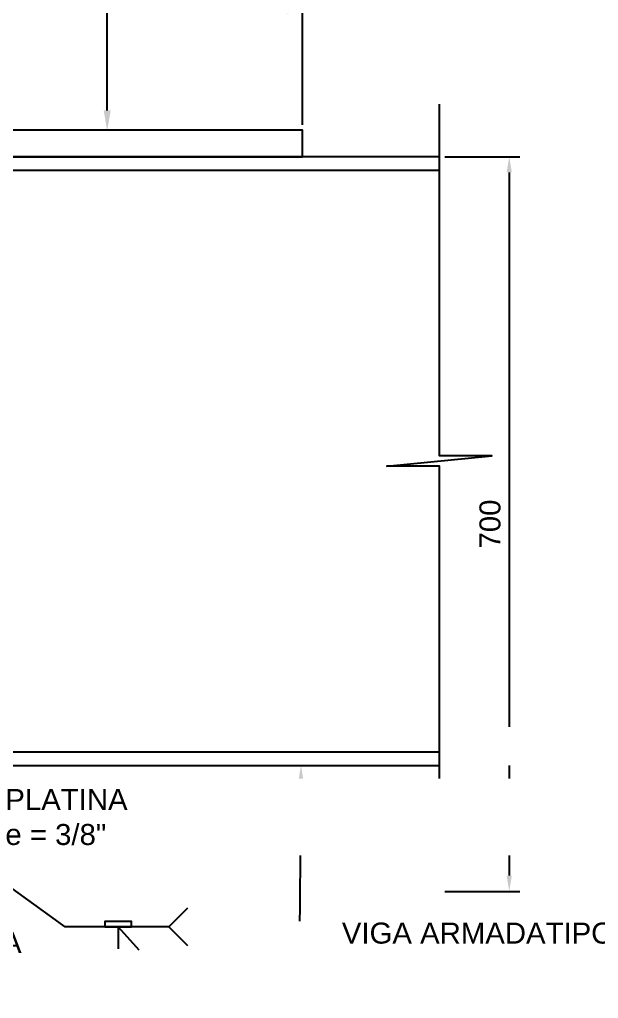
# Model space of a CAD drawing. Header units: millimetres. Extents: x -241278 to 318497, y -110515 to 29234.
# Drawn here: x -6752 to -6201, y -43123 to -42191 of the extents above; entities that cross this region are included whole.
import ezdxf
from ezdxf import colors
from ezdxf.entities.mleader import LeaderData, LeaderLine
from ezdxf.math import Vec2, Vec3

# ---------------------------------------------------------------- set-up
doc = ezdxf.new("R2010")
doc.units = ezdxf.units.MM
doc.header["$LTSCALE"] = 0.1
for name, color, linetype in [('SIM-ARM 580x1-4x200x1-2', 44, 'Continuous'), ('SIM-COTAS', 1, 'Continuous'), ('SIM-PLATINAS', 2, 'Continuous')]:
    doc.layers.add(name, color=color, linetype=linetype)
doc.styles.get("Standard").update_dxf_attribs({"font": 'arial.ttf'})
doc.dimstyles.new('EE 1_STANDAR', dxfattribs={"dimtxt": 2, "dimasz": 1.5, "dimexe": 1, "dimexo": 0.5, "dimgap": 0.8, "dimtad": 1, "dimdec": 0, "dimdsep": 46, "dimtxsty": 'Standard', "dimcen": 0.09, "dimclrd": 256, "dimclre": 256, "dimclrt": 2, "dimadec": 0, "dimazin": 0, "dimtfac": 1, "dimtdec": 0, "dimtix": 1, "dimtmove": 0, "dimatfit": 2, "dimfxl": 1, "dimtolj": 1, "dimlwd": -1, "dimlwe": -1, "dimarcsym": 1})

# ---------------------------------------------------------------- blocks, each defined once
blk = doc.blocks.new('*D497')
at = {"layer": 'SIM-COTAS', "transparency": 16777216}
for p, q in [((-7682.9, -42290.86), (-7682.9, -42172.3)), ((-6482.9, -42290.86), (-6482.9, -42172.3)), ((-6497.9, -42182.3), (-7667.9, -42182.3))]:
    blk.add_line(p, q, dxfattribs=at)
for points in [[(-7667.9, -42179.8), (-7667.9, -42184.8), (-7682.9, -42182.3)], [(-6497.9, -42179.8), (-6497.9, -42184.8), (-6482.9, -42182.3)]]:
    blk.add_solid(points, dxfattribs=at)
at = {"layer": 'SIM-COTAS', "color": 2, "transparency": 16777216, "insert": (-7082.9, -42164.08), "char_height": 20, "attachment_point": 5}
blk.add_mtext('\\A1;1200', dxfattribs=at)
blk = doc.blocks.new('*D515')
at = {"layer": 'SIM-COTAS', "transparency": 16777216}
for p, q in [((-6347.46, -42321.26), (-6276.03, -42321.26)), ((-6286.03, -42336.26), (-6286.03, -43006.26)), ((-6347.46, -43021.26), (-6276.03, -43021.26))]:
    blk.add_line(p, q, dxfattribs=at)
for points in [[(-6288.53, -42336.26), (-6283.53, -42336.26), (-6286.03, -42321.26)], [(-6288.53, -43006.26), (-6283.53, -43006.26), (-6286.03, -43021.26)]]:
    blk.add_solid(points, dxfattribs=at)
at = {"layer": 'SIM-COTAS', "color": 2, "transparency": 16777216, "insert": (-6304.24, -42671.26), "char_height": 20, "attachment_point": 5, "rotation": 90}
blk.add_mtext('\\A1;700', dxfattribs=at)

msp = doc.modelspace()

# ---------------------------------------------------------------- linework, layer by layer
at = {"layer": 'SIM-ARM 580x1-4x200x1-2'}
for points in [[(-6932.9, -42333.96), (-6352.46, -42333.96), (-6352.46, -42321.26), (-6932.9, -42321.26)], [(-6932.9, -42901.26), (-6352.46, -42901.26), (-6352.46, -42888.56), (-6932.9, -42888.56)]]:
    msp.add_lwpolyline(points, close=True, dxfattribs=at)
at = {"layer": 'SIM-COTAS'}
msp.add_lwpolyline([(-6352.46, -42951.26), (-6352.46, -42616.26), (-6402.46, -42616.26), (-6302.46, -42606.26), (-6352.46, -42606.26), (-6352.46, -42271.26)], dxfattribs=at)
at = {"layer": 'SIM-PLATINAS'}
msp.add_lwpolyline([(-6482.9, -42321.26), (-6482.9, -42295.86), (-7682.9, -42295.86), (-7682.9, -42321.26)], close=True, dxfattribs=at)

# ---------------------------------------------------------------- dimensions: what is measured, and where the dimension line sits
at = {"layer": 'SIM-COTAS'}
dim = msp.add_linear_dim(base=(-7682.9, -42182.3), p1=(-6482.9, -42295.86), p2=(-7682.9, -42295.86), dimstyle='EE 1_STANDAR', dxfattribs=at)
dim.commit()
dim.dimension.update_dxf_attribs({"geometry": '*D497', "text_midpoint": (-7082.9, -42164.08)})
dim = msp.add_linear_dim(base=(-6286.03, -43021.26), p1=(-6352.46, -42321.26), p2=(-6352.46, -43021.26), angle=90, dimstyle='EE 1_STANDAR', dxfattribs=at)
dim.commit()
dim.dimension.update_dxf_attribs({"geometry": '*D515', "text_midpoint": (-6304.24, -42671.26)})

# ---------------------------------------------------------------- next in the draw order: leaders
at = {"layer": 'SIM-COTAS', "linetype": 'Continuous'}
ml = msp.add_multileader_mtext('Standard', dxfattribs=at)
ml.set_content('\\A1;{\\C2;PLATINA\\Pe = 1"}', color=256)
ml.set_leader_properties()
ml.build(insert=Vec2(0, 0))
ml.multileader.update_dxf_attribs({"dogleg_length": 0.0025, "arrow_head_size": 20, "scale": 10})
ctx = ml.context
ctx.base_point, ctx.scale, ctx.char_height, ctx.arrow_head_size, ctx.landing_gap_size, ctx.plane_origin = Vec3(-6638.52, -42111.35), 10, 20, 20, 10, Vec3(22632.37, -35664.92)
notes = []
notes.append((ctx, [(1, (1, 1, 0), (-6668.88, -42111.35), (1, 0), 30.37, [(0, [(-6668.88, -42297.09)], 0, [])])]))
ctx.mtext.insert, ctx.mtext.rotation, ctx.mtext.width, ctx.mtext.defined_height, ctx.mtext.flow_direction = Vec3(-6628.52, -42101.19), 6.283185, 139.61, 56.31, 5
ctx.mtext.has_bg_fill, ctx.mtext.bg_color, ctx.mtext.bg_scale_factor, ctx.mtext.bg_transparency, ctx.mtext.use_window_bg_color = 1, -1027028792, 1.5, 0, 1
ml = msp.add_multileader_mtext('Standard', dxfattribs=at)
ml.set_content('\\A1;{\\C2;VIGA ARMADATIPO 1}', color=256)
ml.set_leader_properties()
ml.build(insert=Vec2(0, 0))
ml.multileader.update_dxf_attribs({"dogleg_length": 0.0025, "arrow_head_size": 20, "scale": 10})
ctx = ml.context
ctx.base_point, ctx.scale, ctx.char_height, ctx.arrow_head_size, ctx.landing_gap_size, ctx.plane_origin = Vec3(-6455.42, -43061.21), 10, 20, 20, 10, Vec3(22817.01, -36430.94)
notes.append((ctx, [(1, (1, 1, 0), (-6485.79, -43061.21), (1, 0), 30.37, [(0, [(-6484.25, -42901.26)], 0, [])])]))
ctx.mtext.insert, ctx.mtext.rotation, ctx.mtext.width, ctx.mtext.defined_height, ctx.mtext.flow_direction = Vec3(-6445.42, -43051.04), 6.283185, 204.2508, 56.31, 5
ctx.mtext.has_bg_fill, ctx.mtext.bg_color, ctx.mtext.bg_scale_factor, ctx.mtext.bg_transparency, ctx.mtext.use_window_bg_color = 1, -1027028792, 1.5, 0, 1
for ctx, leaders in notes:
    for number, flags, end, landing, length, lines in leaders:
        leader = LeaderData()
        leader.index, (leader.has_last_leader_line, leader.has_dogleg_vector, leader.attachment_direction) = number, flags
        leader.last_leader_point, leader.dogleg_vector, leader.dogleg_length = Vec3(end), Vec3(landing), length
        for number, points, colour, breaks in lines:
            line = LeaderLine()
            line.index, line.vertices, line.color, line.breaks = number, Vec3.list(points), colors.encode_raw_color(colour), breaks
            leader.lines.append(line)
        ctx.leaders.append(leader)

# ---------------------------------------------------------------- next in the draw order: leaders
ml = msp.add_multileader_mtext('Standard', dxfattribs=at)
ml.set_content('\\A1;{\\C2;PLATINA\\Pe = 3/8"}', color=256)
ml.set_leader_properties()
ml.build(insert=Vec2(0, 0))
ml.multileader.update_dxf_attribs({"dogleg_length": 0.0025, "arrow_head_size": 20, "scale": 10})
ctx = ml.context
ctx.base_point, ctx.scale, ctx.char_height, ctx.arrow_head_size, ctx.landing_gap_size, ctx.plane_origin = Vec3(-6775.86, -42933.93), 10, 20, 20, 10, Vec3(-35784.93, -36388.08)
notes = []
notes.append((ctx, [(0, (1, 1, 0), (-6806.23, -42933.93), (1, 0), 30.37, [(0, [(-6900.91, -42920.37)], 0, [])])]))
ctx.mtext.insert, ctx.mtext.width, ctx.mtext.defined_height, ctx.mtext.flow_direction = Vec3(-6765.86, -42923.75), 94.273, 56.31, 5
ctx.mtext.has_bg_fill, ctx.mtext.bg_color, ctx.mtext.bg_scale_factor, ctx.mtext.bg_transparency, ctx.mtext.use_window_bg_color = 1, -1027028792, 1.5, 0, 1
ml = msp.add_multileader_mtext('Standard', dxfattribs=at)
ml.set_content('\\A1;{\\C2;VIGA ARMADA TIPO 2}', color=256)
ml.set_leader_properties()
ml.build(insert=Vec2(0, 0))
ml.multileader.update_dxf_attribs({"dogleg_length": 0.0025, "arrow_head_size": 20, "scale": 10})
ctx = ml.context
ctx.base_point, ctx.scale, ctx.char_height, ctx.arrow_head_size, ctx.landing_gap_size, ctx.plane_origin = Vec3(-7140.01, -43085.7), 10, 20, 20, 10, Vec3(22130.88, -36544.59)
notes.append((ctx, [(1, (1, 1, 0), (-7170.38, -43085.7), (1, 0), 30.37, [(0, [(-7170.38, -43021.26)], 0, [])])]))
ctx.mtext.insert, ctx.mtext.rotation, ctx.mtext.width, ctx.mtext.defined_height, ctx.mtext.flow_direction = Vec3(-7130.01, -43075.53), 6.283185, 197.2774, 56.31, 5
ctx.mtext.has_bg_fill, ctx.mtext.bg_color, ctx.mtext.bg_scale_factor, ctx.mtext.bg_transparency, ctx.mtext.use_window_bg_color = 1, -1027028792, 1.5, 0, 1
for ctx, leaders in notes:
    for number, flags, end, landing, length, lines in leaders:
        leader = LeaderData()
        leader.index, (leader.has_last_leader_line, leader.has_dogleg_vector, leader.attachment_direction) = number, flags
        leader.last_leader_point, leader.dogleg_vector, leader.dogleg_length = Vec3(end), Vec3(landing), length
        for number, points, colour, breaks in lines:
            line = LeaderLine()
            line.index, line.vertices, line.color, line.breaks = number, Vec3.list(points), colors.encode_raw_color(colour), breaks
            leader.lines.append(line)
        ctx.leaders.append(leader)

# ---------------------------------------------------------------- next in the draw order: leaders
ml = msp.add_multileader_mtext('Standard', dxfattribs=at)
ml.set_content('\\A1;{\\C2;VIGA W14x22\\PREDUCIDA}', color=256)
ml.set_leader_properties()
ml.build(insert=Vec2(0, 0))
ml.multileader.update_dxf_attribs({"dogleg_length": 0.0025, "arrow_head_size": 10, "scale": 5})
ctx = ml.context
ctx.base_point, ctx.scale, ctx.char_height, ctx.arrow_head_size, ctx.landing_gap_size, ctx.plane_origin = Vec3(-5971.54, -42874.62), 5, 10, 10, 5, Vec3(-35159.9, -36452.68)
ctx.text_align_type = 2
notes = []
notes.append((ctx, [(1, (1, 1, 0), (-5858.64, -42874.62), (-1, 0), 15.18, [(0, [(-5858.64, -42923)], 0, [])])]))
ctx.mtext.insert, ctx.mtext.width, ctx.mtext.defined_height, ctx.mtext.alignment, ctx.mtext.flow_direction = Vec3(-5878.83, -42869.54), 88.6233, 28.15, 3, 5
ctx.mtext.has_bg_fill, ctx.mtext.bg_color, ctx.mtext.bg_scale_factor, ctx.mtext.bg_transparency, ctx.mtext.use_window_bg_color = 1, -1027028792, 1.5, 0, 1
ml = msp.add_multileader_mtext('Standard', dxfattribs=at)
ml.set_content('\\A1;{\\C2;PLATINA\\Pe = 1/4"}', color=256)
ml.set_leader_properties()
ml.build(insert=Vec2(0, 0))
ml.multileader.update_dxf_attribs({"dogleg_length": 0.0025, "arrow_head_size": 20, "scale": 10})
ctx = ml.context
ctx.base_point, ctx.scale, ctx.char_height, ctx.arrow_head_size, ctx.landing_gap_size, ctx.plane_origin = Vec3(-6876.8, -43070.12), 10, 20, 20, 10, Vec3(-35870.97, -36424.73)
notes.append((ctx, [(0, (1, 1, 0), (-6907.16, -43070.12), (1, 0), 30.37, [(0, [(-6907.93, -42996.29)], 0, [])])]))
ctx.mtext.insert, ctx.mtext.width, ctx.mtext.defined_height, ctx.mtext.flow_direction = Vec3(-6866.8, -43059.95), 94.273, 56.31, 5
ctx.mtext.has_bg_fill, ctx.mtext.bg_color, ctx.mtext.bg_scale_factor, ctx.mtext.bg_transparency, ctx.mtext.use_window_bg_color = 1, -1027028792, 1.5, 0, 1
for ctx, leaders in notes:
    for number, flags, end, landing, length, lines in leaders:
        leader = LeaderData()
        leader.index, (leader.has_last_leader_line, leader.has_dogleg_vector, leader.attachment_direction) = number, flags
        leader.last_leader_point, leader.dogleg_vector, leader.dogleg_length = Vec3(end), Vec3(landing), length
        for number, points, colour, breaks in lines:
            line = LeaderLine()
            line.index, line.vertices, line.color, line.breaks = number, Vec3.list(points), colors.encode_raw_color(colour), breaks
            leader.lines.append(line)
        ctx.leaders.append(leader)

# ---------------------------------------------------------------- next in the draw order: linework, layer by layer
for p, q in [((-6610.23, -43054.93), (-6709.25, -43054.93)), ((-6658.48, -43054.93), (-6658.48, -43076.17)), ((-6658.48, -43054.93), (-6638.86, -43076.93))]:
    msp.add_line(p, q, dxfattribs=at)
msp.add_lwpolyline([(-6592.45, -43037.15), (-6610.23, -43054.93), (-6592.45, -43072.71)], dxfattribs=at)
msp.add_lwpolyline([(-6671.24, -43054.93), (-6645.71, -43054.93), (-6645.71, -43050.07), (-6671.24, -43050.07)], close=True, dxfattribs=at)

# ---------------------------------------------------------------- next in the draw order: leaders
msp.add_leader([(-6916.02, -42964.3), (-6845.53, -42956.93), (-6709.25, -43054.93)], dimstyle='EE 1_STANDAR', override={"dimscale": 0}, dxfattribs=at)

doc.saveas('drawing.dxf')
